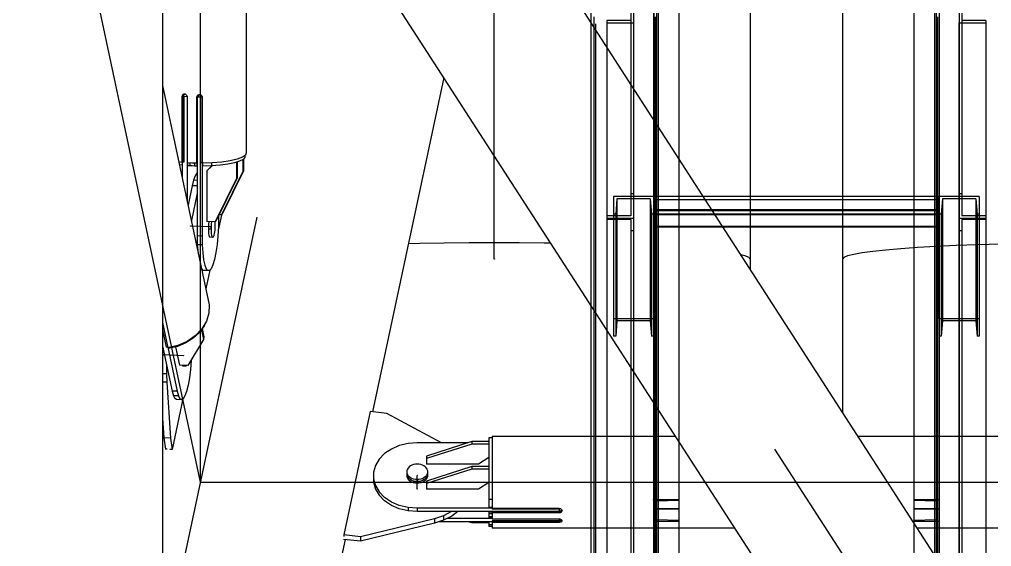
# Model space of a CAD drawing. Header units: millimetres. Extents: x 150209.93 to 150215.05, y 136675.65 to 136679.93.
# Drawn here: x 150211.303 to 150211.3609, y 136676.2329 to 136676.2643 of the extents above; entities that cross this region are included whole.
import ezdxf

# ---------------------------------------------------------------- set-up
doc = ezdxf.new("R2010")
doc.units = ezdxf.units.MM
doc.header["$LTSCALE"] = 0.25
for name, pattern in [('CENTER', [50.8, 31.75, -6.35, 6.35, -6.35]), ('XKITLINE00', [0]), ('XKITLINE02', [4, 2, -2]), ('XKITLINE03', [6, 3, -1, 1, -1])]:
    doc.linetypes.add(name, pattern=pattern)

# ---------------------------------------------------------------- blocks, each defined once
blk = doc.blocks.new('çatıı')
at = {"color": 8, "linetype": 'CENTER'}
for p, q in [((12015, 3096.7), (12015, 4763.35)), ((11927.5, 3030.27), (11927.5, 3850.27)), ((11840, 2620.27), (12015, 3440.27)), ((12370, 2620.27), (11840, 3440.27)), ((11927.5, 3030.27), (11840, 3440.27)), ((11930.44, 3106.29), (11924.55, 3106.53)), ((12015, 1442.74), (12015, 3096.7)), ((11922.38, 3067.94), (11916.48, 3068.18)), ((11992.05, 3028.27), (11992.05, 3032.28)), ((11927.5, 3030.27), (12282.5, 3030.27))]:
    blk.add_line(p, q, dxfattribs=at)
at = {"color": 116, "linetype": 'XKITLINE02', "true_color": 0x136734}
for p, q in [((12062.5, 4180.27), (12062.5, 3025.09)), ((12063.35, 4179.83), (12063.35, 3024.64)), ((12146.65, 4179.83), (12146.65, 3024.64)), ((12147.5, 4180.27), (12147.5, 3025.09)), ((12062.5, 4173.79), (12062.5, 3018.6)), ((12063.35, 4174.23), (12063.35, 3019.05)), ((12070, 4174.06), (12070, 3024.82)), ((12140, 4174.06), (12140, 3024.82)), ((12146.65, 4174.23), (12146.65, 3019.05)), ((12147.5, 4173.79), (12147.5, 3018.6)), ((12044.65, 4168.77), (12044.65, 3002.41)), ((12062.95, 4168.77), (12062.95, 3002.41)), ((12147.05, 4168.77), (12147.05, 3002.41)), ((12045.18, 4166.61), (12045.18, 3000.84)), ((12062.42, 4166.61), (12062.42, 3000.84)), ((12147.58, 4166.61), (12147.58, 3000.84)), ((12055.7, 3174.26), (12055.7, 3167.7)), ((12055.7, 3174.26), (12055.7, 3109.54)), ((12056.5, 3174.26), (12056.5, 3166.97)), ((12056.5, 3174.26), (12056.5, 3108.81)), ((12153.5, 3174.26), (12153.5, 3108.81)), ((12154.3, 3174.26), (12154.3, 3109.54)), ((12043.8, 3166.99), (12043.8, 3082.92)), ((12055.7, 3167.7), (12048.5, 3167.7)), ((12048.5, 3167.7), (12048.5, 3159.72)), ((12048.5, 3167.7), (12048.5, 3108.81)), ((12056.5, 3166.97), (12048.5, 3166.97)), ((12161.5, 3166.97), (12153.5, 3166.97)), ((12161.5, 3167.7), (12154.3, 3167.7)), ((12161.5, 3167.7), (12161.5, 3108.81)), ((12063.8, 3136.05), (12063.8, 3051.98)), ((12070, 3126.46), (12070, 3042.39)), ((12056.5, 3116.1), (12055.7, 3116.1)), ((12153.5, 3116.1), (12153.5, 3108.81)), ((12154.3, 3116.1), (12153.5, 3116.1)), ((12154.3, 3116.1), (12154.3, 3109.54)), ((12050.5, 3115.3), (12050.5, 3110.1)), ((12062.5, 3115.3), (12050.5, 3115.3)), ((12050.5, 3115.3), (12050.5, 3073.76)), ((12051.56, 3114.64), (12051.18, 3110.1)), ((12061.43, 3114.64), (12051.56, 3114.64)), ((12051.56, 3114.64), (12051.56, 3078.3)), ((12061.43, 3114.64), (12061.82, 3110.1)), ((12061.43, 3114.64), (12061.43, 3078.3)), ((12062.5, 3115.3), (12062.5, 3106.21)), ((12077.21, 3115.3), (12062.5, 3115.3)), ((12062.5, 3115.3), (12062.5, 3110.1)), ((12062.5, 3115.3), (12062.5, 3073.76)), ((12147.5, 3114.29), (12062.5, 3114.29)), ((12147.5, 3115.3), (12140, 3115.3)), ((12147.5, 3115.3), (12147.5, 3106.21)), ((12147.5, 3115.3), (12147.5, 3078.96)), ((12147.5, 3115.3), (12147.5, 3110.1)), ((12159.5, 3115.3), (12147.5, 3115.3)), ((12148.56, 3114.64), (12148.18, 3110.1)), ((12148.56, 3114.64), (12148.56, 3078.3)), ((12158.43, 3114.64), (12148.56, 3114.64)), ((12158.43, 3114.64), (12158.43, 3078.3)), ((12158.43, 3114.64), (12158.82, 3110.1)), ((12159.5, 3115.3), (12159.5, 3078.96)), ((12159.5, 3115.3), (12159.5, 3110.1)), ((12079.72, 3111.41), (12062.5, 3111.41)), ((12147.5, 3111.09), (12062.5, 3111.09)), ((12147.5, 3111.41), (12140, 3111.41)), ((12055.7, 3109.54), (12048.5, 3109.54)), ((12056.5, 3108.81), (12048.5, 3108.81)), ((12048.5, 3108.81), (12048.5, 3076.68)), ((12056.5, 3108.81), (12048.5, 3108.81)), ((12055.7, 3108.44), (12048.5, 3108.44)), ((12051.18, 3110.1), (12050.5, 3110.1)), ((12051.18, 3110.1), (12051.18, 3073.76)), ((12055.7, 3108.44), (12055.7, 3105.1)), ((12055.7, 3108.44), (12055.7, 2979.59)), ((12056.5, 3108.81), (12056.5, 3105.1)), ((12056.5, 3108.81), (12056.5, 2979.59)), ((12062.5, 3110.1), (12061.82, 3110.1)), ((12061.82, 3110.1), (12061.82, 3073.76)), ((12147.5, 3110.1), (12062.5, 3110.1)), ((12147.5, 3109.88), (12062.5, 3109.88)), ((12147.5, 3110.1), (12147.5, 3073.76)), ((12148.18, 3110.1), (12147.5, 3110.1)), ((12148.18, 3110.1), (12148.18, 3073.76)), ((12161.5, 3108.81), (12153.5, 3108.81)), ((12153.5, 3108.81), (12153.5, 2979.59)), ((12161.5, 3108.81), (12153.5, 3108.81)), ((12161.5, 3109.54), (12154.3, 3109.54)), ((12154.3, 3108.44), (12154.3, 2979.59)), ((12161.5, 3108.44), (12154.3, 3108.44)), ((12158.82, 3110.1), (12158.82, 3073.76)), ((12159.5, 3110.1), (12158.82, 3110.1)), ((12159.5, 3110.1), (12159.5, 3073.76)), ((12161.5, 3109.54), (12161.5, 3108.81)), ((12161.5, 3108.81), (12161.5, 2982.92)), ((12056.5, 3105.1), (12055.7, 3105.1)), ((12147.5, 3106.43), (12062.5, 3106.43)), ((12083.09, 3106.21), (12062.5, 3106.21)), ((12147.5, 3106.21), (12140, 3106.21)), ((12154.3, 3105.1), (12153.5, 3105.1)), ((12048.5, 3078.95), (12048.5, 2982.92)), ((12062.5, 3078.96), (12050.5, 3078.96)), ((12147.5, 3078.96), (12147.5, 3073.76)), ((12159.5, 3078.96), (12147.5, 3078.96)), ((12159.5, 3078.96), (12159.5, 3073.76)), ((12051.56, 3078.3), (12051.18, 3073.76)), ((12061.43, 3078.3), (12051.56, 3078.3)), ((12061.43, 3078.3), (12061.82, 3073.76)), ((12148.56, 3078.3), (12148.18, 3073.76)), ((12158.43, 3078.3), (12148.56, 3078.3)), ((12158.43, 3078.3), (12158.82, 3073.76)), ((12051.18, 3073.76), (12050.5, 3073.76)), ((12062.5, 3073.76), (12061.82, 3073.76)), ((12148.18, 3073.76), (12147.5, 3073.76)), ((12159.5, 3073.76), (12158.82, 3073.76)), ((12062.5, 3025.09), (12062.5, 1776.2)), ((12070, 3025.09), (12062.5, 3025.09)), ((12062.5, 3025.09), (12062.5, 3022.24)), ((12070, 3025.09), (12062.5, 3025.09)), ((12062.5, 3025.09), (12062.5, 3018.6)), ((12070, 3024.97), (12063.35, 3024.89)), ((12063.35, 3024.89), (12063.35, 1776.01)), ((12063.35, 3024.89), (12063.35, 3022.43)), ((12070, 3024.82), (12063.35, 3024.64)), ((12063.35, 3024.64), (12063.35, 3019.05)), ((12070, 3025.09), (12070, 1776.08)), ((12070, 3025.09), (12070, 3024.82)), ((12147.5, 3025.09), (12140, 3025.09)), ((12140, 3025.09), (12140, 3022.36)), ((12147.5, 3025.09), (12140, 3025.09)), ((12140, 3025.09), (12140, 3024.82)), ((12146.65, 3024.89), (12140, 3024.97)), ((12140, 3024.82), (12140, 1776.08)), ((12146.65, 3024.64), (12140, 3024.82)), ((12146.65, 3024.89), (12146.65, 3022.43)), ((12146.65, 3024.77), (12146.65, 1776.01)), ((12146.65, 3024.64), (12146.65, 3019.05)), ((12147.5, 3025.09), (12147.5, 3022.24)), ((12147.5, 3025.09), (12147.5, 1776.2)), ((12147.5, 3025.09), (12147.5, 3018.6)), ((12062.5, 3022.24), (12062.5, 1792.91)), ((12070, 3022.24), (12062.5, 3022.24)), ((12063.35, 3022.43), (12063.35, 1773.55)), ((12070, 3022.36), (12063.35, 3022.43)), ((12070, 3022.36), (12070, 3020.38)), ((12146.65, 3022.43), (12140, 3022.36)), ((12140, 3022.36), (12140, 3022.24)), ((12140, 3022.36), (12140, 3020.38)), ((12147.5, 3022.24), (12140, 3022.24)), ((12146.65, 3022.43), (12146.65, 1773.55)), ((12147.5, 3022.24), (12147.5, 1792.91)), ((12070, 3018.6), (12062.5, 3018.6)), ((12070, 3018.88), (12063.35, 3019.05)), ((12070, 3020.38), (12070, 3018.6)), ((12070, 3018.88), (12070, 3018.6)), ((12140, 3020.38), (12140, 3018.6)), ((12146.65, 3019.05), (12140, 3018.88)), ((12140, 3018.88), (12140, 3018.6)), ((12147.5, 3018.6), (12140, 3018.6)), ((12140, 3018.15), (12140, 2934.08))]:
    blk.add_line(p, q, dxfattribs=at)
at = {"color": 1, "linetype": 'XKITLINE03'}
for p, q in [((12062.5, 3025.09), (12062.5, 4180.27)), ((12147.5, 4180.27), (12147.5, 3025.09)), ((12056.5, 3166.97), (12056.5, 3108.81)), ((12153.5, 3108.81), (12153.5, 3166.97)), ((12062.5, 3115.3), (12062.5, 3078.96)), ((12147.5, 3078.96), (12147.5, 3115.3)), ((12062.5, 3111.41), (12147.5, 3111.41)), ((12056.5, 3108.81), (12056.5, 2983.29)), ((12153.5, 2983.29), (12153.5, 3108.81)), ((12062.5, 1776.2), (12062.5, 3025.09)), ((12147.5, 3025.09), (12147.5, 1776.2))]:
    blk.add_line(p, q, dxfattribs=at)
at = {"color": 7, "linetype": 'XKITLINE00'}
for p, q in [((12043.8, 3417.45), (12043.8, 3166.99)), ((12063.8, 3417.45), (12063.8, 3136.05)), ((12070, 3417.45), (12070, 3126.46)), ((12140, 3417.45), (12140, 3020.38)), ((12146.2, 3417.45), (12146.2, 3008.56)), ((12140, 3115.3), (12077.21, 3115.3)), ((12140, 3111.41), (12079.72, 3111.41)), ((12140, 3106.21), (12083.09, 3106.21)), ((12043.8, 3082.92), (12043.8, 3000.64)), ((12063.8, 3051.98), (12063.8, 3000.64)), ((12070, 3042.39), (12070, 3020.38)), ((12070, 3020.38), (12070, 2643.09)), ((12140, 3020.38), (12140, 3018.15))]:
    blk.add_line(p, q, dxfattribs=at)
at = {"color": 8, "linetype": 'XKITLINE00'}
for p, q in [((12091.2, 3417.45), (12091.2, 3096.7)), ((12118.8, 3417.45), (12118.8, 3096.7)), ((11941.14, 3240.92), (11941.14, 3128.29)), ((11916.2, 3225.04), (11916.2, 2655.53)), ((12007.57, 3223.04), (12240.5, 2862.66)), ((11969.49, 3197.89), (12202.42, 2837.5)), ((11916.2, 3148.38), (11930.13, 3083.1)), ((11999.94, 3150.78), (11978.7, 3051.26)), ((11922, 3145.29), (11921.94, 3145.04)), ((11922.06, 3145.17), (11921.94, 3145.04)), ((11921.94, 3145.04), (11921.94, 3125.5)), ((11922.1, 3145.51), (11922, 3145.29)), ((11922.1, 3145.42), (11922.06, 3145.17)), ((11922.06, 3145.17), (11922.06, 3125.64)), ((11922.28, 3145.68), (11922.1, 3145.51)), ((11922.19, 3145.6), (11922.1, 3145.42)), ((11922.73, 3145.81), (11922.13, 3145.13)), ((11922.52, 3145.05), (11922.13, 3145.13)), ((11922.13, 3145.13), (11922.13, 3125.59)), ((11922.5, 3145.78), (11922.28, 3145.68)), ((11922.76, 3145.81), (11922.5, 3145.78)), ((11922.52, 3145.05), (11922.52, 3125.52)), ((11923.55, 3145.01), (11922.52, 3145.05)), ((11923.01, 3145.75), (11922.76, 3145.81)), ((11923.24, 3145.62), (11923.01, 3145.75)), ((11923.24, 3145.62), (11923.42, 3145.42)), ((11923.42, 3145.42), (11923.53, 3145.18)), ((11923.53, 3145.18), (11923.57, 3144.92)), ((11923.55, 3145.01), (11923.55, 3113.92)), ((11926.36, 3145.07), (11926.32, 3144.81)), ((11926.49, 3145.29), (11926.36, 3145.07)), ((11926.48, 3145.19), (11926.36, 3145.07)), ((11926.48, 3145.19), (11926.44, 3144.94)), ((11926.58, 3145.38), (11926.48, 3145.19)), ((11926.67, 3145.48), (11926.49, 3145.29)), ((11927.15, 3145.62), (11926.5, 3144.89)), ((11926.91, 3145.59), (11926.67, 3145.48)), ((11927.18, 3145.63), (11926.91, 3145.59)), ((11927.44, 3145.58), (11927.18, 3145.63)), ((11927.68, 3145.46), (11927.44, 3145.58)), ((11927.87, 3145.27), (11927.68, 3145.46)), ((11927.87, 3145.27), (11927.97, 3145.04)), ((11927.97, 3145.04), (11928.03, 3144.78)), ((11923.57, 3144.92), (11923.57, 3125.39)), ((11926.44, 3144.94), (11926.32, 3144.81)), ((11926.32, 3144.81), (11926.32, 3125.28)), ((11926.44, 3144.94), (11926.44, 3125.4)), ((11927.52, 3144.85), (11926.5, 3144.89)), ((11926.5, 3144.89), (11926.5, 3103.58)), ((11928.01, 3144.88), (11927.52, 3144.85)), ((11927.52, 3144.85), (11927.52, 3125.31)), ((11928.02, 3144.84), (11928.02, 3125.35)), ((11928.03, 3144.78), (11928.03, 3125.25)), ((11922.13, 3130.73), (11922.06, 3130.73)), ((11926.5, 3128.66), (11926.44, 3128.6)), ((11940.9, 3127.63), (11939.99, 3127)), ((11941.14, 3128.29), (11940.9, 3127.63)), ((11921.94, 3125.5), (11921.05, 3125.62)), ((11922.06, 3125.64), (11921.94, 3125.5)), ((11922.13, 3125.71), (11922.02, 3125.59)), ((11922.02, 3125.59), (11922.02, 3124.61)), ((11922.13, 3125.59), (11922.08, 3125.54)), ((11922.52, 3125.52), (11922.08, 3125.54)), ((11922.08, 3125.54), (11922.08, 3120.82)), ((11922.52, 3125.52), (11922.13, 3125.59)), ((11924.92, 3125.3), (11923.57, 3125.39)), ((11923.63, 3125.39), (11923.63, 3124.48)), ((11924.31, 3125.34), (11924.31, 3124.44)), ((11926.32, 3125.28), (11924.92, 3125.3)), ((11925.69, 3125.29), (11925.69, 3124.38)), ((11926.44, 3125.4), (11926.32, 3125.28)), ((11926.5, 3125.47), (11926.38, 3125.35)), ((11926.38, 3125.35), (11926.38, 3124.37)), ((11928.02, 3125.35), (11927.52, 3125.31)), ((11927.97, 3125.3), (11927.52, 3125.31)), ((11928.02, 3125.35), (11927.97, 3125.3)), ((11927.97, 3125.3), (11927.97, 3103.52)), ((11930.99, 3125.35), (11928.03, 3125.25)), ((11928.11, 3125.25), (11928.11, 3124.36)), ((11930.79, 3125.34), (11930.79, 3124.45)), ((11933.84, 3125.59), (11930.99, 3125.35)), ((11935.64, 3124.96), (11933.34, 3124.65)), ((11936.37, 3125.95), (11933.84, 3125.59)), ((11937.6, 3125.37), (11935.64, 3124.96)), ((11938.45, 3126.44), (11936.37, 3125.95)), ((11938.22, 3125.56), (11937.6, 3125.37)), ((11938.24, 3125.56), (11938.22, 3125.56)), ((11938.25, 3125.57), (11938.24, 3125.56)), ((11938.24, 3125.56), (11938.24, 3120.68)), ((11939.14, 3125.85), (11938.25, 3125.57)), ((11938.43, 3125.63), (11938.43, 3120.89)), ((11939.99, 3127), (11938.45, 3126.44)), ((11940.18, 3126.39), (11939.14, 3125.85)), ((11940.13, 3126.36), (11940.13, 3122.79)), ((11940.69, 3126.96), (11940.18, 3126.39)), ((11940.32, 3126.54), (11940.32, 3123)), ((11940.69, 3127.49), (11940.69, 3126.96)), ((11922.02, 3124.61), (11921.25, 3124.71)), ((11922.08, 3124.68), (11922.02, 3124.61)), ((11924.31, 3124.44), (11923.63, 3124.48)), ((11924.99, 3124.41), (11924.31, 3124.44)), ((11925.69, 3124.38), (11924.99, 3124.41)), ((11926.38, 3124.37), (11925.69, 3124.38)), ((11926.45, 3122.29), (11925.94, 3121.45)), ((11926.5, 3124.49), (11926.38, 3124.37)), ((11926.5, 3122.33), (11926.45, 3122.29)), ((11930.79, 3124.45), (11928.11, 3124.36)), ((11930.94, 3124.46), (11929.4, 3123)), ((11929.59, 3123.21), (11929.4, 3123)), ((11929.4, 3123), (11929.4, 3107.86)), ((11930.9, 3124.46), (11929.59, 3123.21)), ((11933.34, 3124.65), (11930.79, 3124.45)), ((11940.13, 3122.79), (11933.75, 3109.87)), ((11940.32, 3123), (11933.93, 3110.08)), ((11940.32, 3123), (11940.13, 3122.79)), ((11925.45, 3120.19), (11924.98, 3118.55)), ((11925.94, 3121.45), (11925.45, 3120.19)), ((11926.5, 3120.14), (11925.45, 3120.19)), ((11938.24, 3120.68), (11931.86, 3107.76)), ((11938.43, 3120.89), (11932.05, 3107.97)), ((11938.43, 3120.89), (11938.24, 3120.68)), ((11924.98, 3118.55), (11923.78, 3112.83)), ((11926.5, 3116.32), (11924.78, 3108.16)), ((11926.5, 3118.49), (11924.98, 3118.55)), ((11931.86, 3107.76), (11929.4, 3107.86)), ((11929.99, 3107.73), (11929.93, 3107.23)), ((11930.01, 3107.83), (11929.99, 3107.73)), ((11930.78, 3107.7), (11930.72, 3107.2)), ((11930.8, 3107.8), (11930.78, 3107.7)), ((11931.78, 3107.76), (11931.8, 3107.43)), ((11931.8, 3107.43), (11931.81, 3106.91)), ((11932.05, 3107.97), (11931.86, 3107.76)), ((11933.75, 3109.81), (11932.8, 3105.31)), ((11932.91, 3109.06), (11932.86, 3106.34)), ((11932.91, 3109.72), (11932.91, 3109.06)), ((11933.75, 3109.87), (11933, 3109.9)), ((11933.74, 3109.86), (11933.75, 3109.81)), ((11933.93, 3110.08), (11933.75, 3109.87)), ((11929.87, 3106.17), (11929.86, 3105.63)), ((11929.86, 3105.63), (11929.87, 3105.12)), ((11930.64, 3105.6), (11929.86, 3105.63)), ((11929.89, 3106.71), (11929.87, 3106.17)), ((11929.87, 3105.12), (11929.89, 3104.64)), ((11929.93, 3107.23), (11929.89, 3106.71)), ((11929.89, 3104.64), (11929.93, 3104.21)), ((11930.65, 3106.13), (11930.64, 3105.6)), ((11930.64, 3105.6), (11930.65, 3105.08)), ((11930.68, 3106.67), (11930.65, 3106.13)), ((11930.65, 3105.08), (11930.68, 3104.6)), ((11930.72, 3107.2), (11930.68, 3106.67)), ((11930.68, 3104.6), (11930.72, 3104.17)), ((11931.68, 3104.81), (11931.6, 3104.36)), ((11931.73, 3105.31), (11931.68, 3104.81)), ((11931.78, 3105.83), (11931.73, 3105.31)), ((11931.8, 3106.37), (11931.78, 3105.83)), ((11931.81, 3106.91), (11931.8, 3106.37)), ((11932.86, 3106.34), (11932.7, 3103.61)), ((11927.97, 3103.52), (11926.5, 3103.58)), ((11926.5, 3103.58), (11926.55, 3100.98)), ((11927.97, 3103.52), (11928.02, 3100.92)), ((11929.93, 3104.21), (11929.99, 3103.84)), ((11929.99, 3103.84), (11930.07, 3103.55)), ((11930.07, 3103.55), (11930.15, 3103.34)), ((11930.15, 3103.34), (11930.24, 3103.22)), ((11930.34, 3103.19), (11930.24, 3103.22)), ((11931.13, 3103.16), (11930.34, 3103.19)), ((11930.72, 3104.17), (11930.78, 3103.81)), ((11930.78, 3103.81), (11930.85, 3103.51)), ((11930.85, 3103.51), (11930.93, 3103.31)), ((11930.93, 3103.31), (11931.03, 3103.19)), ((11931.13, 3103.16), (11931.03, 3103.19)), ((11931.23, 3103.23), (11931.13, 3103.16)), ((11931.33, 3103.39), (11931.23, 3103.23)), ((11931.43, 3103.63), (11931.33, 3103.39)), ((11931.52, 3103.96), (11931.43, 3103.63)), ((11931.6, 3104.36), (11931.52, 3103.96)), ((11932.7, 3103.61), (11932.44, 3101.01)), ((11928.02, 3100.92), (11926.55, 3100.98)), ((11926.55, 3100.98), (11926.66, 3099.34)), ((11928.02, 3100.92), (11928.18, 3098.55)), ((11932.44, 3101.01), (11932.1, 3098.63)), ((11992.88, 3101.32), (11989.37, 3101.24)), ((12000.13, 3101.44), (11992.88, 3101.32)), ((12007.53, 3101.51), (12000.13, 3101.44)), ((12015, 3101.53), (12007.53, 3101.51)), ((12022.46, 3101.51), (12015, 3101.53)), ((12029.86, 3101.44), (12022.46, 3101.51)), ((12031.85, 3101.41), (12029.86, 3101.44)), ((12127.79, 3098.98), (12124.6, 3098.55)), ((12127.79, 3098.98), (12124.6, 3098.55)), ((12131.64, 3099.39), (12127.79, 3098.98)), ((12131.64, 3099.38), (12127.79, 3098.98)), ((12136.09, 3099.77), (12131.64, 3099.39)), ((12136.09, 3099.77), (12131.64, 3099.38)), ((12141.11, 3100.12), (12136.09, 3099.77)), ((12141.11, 3100.12), (12136.09, 3099.77)), ((12146.65, 3100.43), (12141.11, 3100.12)), ((12146.65, 3100.43), (12141.11, 3100.12)), ((12152.66, 3100.72), (12146.65, 3100.43)), ((12159.07, 3100.96), (12152.66, 3100.72)), ((12165.83, 3101.16), (12159.07, 3100.96)), ((11928.18, 3098.55), (11928.44, 3096.53)), ((11928.44, 3096.53), (11928.79, 3094.93)), ((11931.68, 3096.59), (11931.21, 3094.98)), ((11932.1, 3098.63), (11931.68, 3096.59)), ((12089.73, 3097.65), (12088.4, 3097.98)), ((12089.73, 3097.65), (12088.4, 3097.98)), ((12090.83, 3097.18), (12089.73, 3097.65)), ((12090.83, 3097.18), (12089.73, 3097.65)), ((12090.83, 3097.18), (12091.2, 3096.7)), ((12090.83, 3097.18), (12091.2, 3096.7)), ((12091.2, 3096.7), (12091.2, 3093.66)), ((12119.16, 3097.18), (12118.8, 3096.7)), ((12119.16, 3097.18), (12118.8, 3096.7)), ((12118.8, 3096.7), (12118.8, 3050.96)), ((12120.26, 3097.65), (12119.16, 3097.18)), ((12120.26, 3097.65), (12119.16, 3097.18)), ((12122.08, 3098.11), (12120.26, 3097.65)), ((12122.08, 3098.1), (12120.26, 3097.65)), ((12124.6, 3098.55), (12122.08, 3098.11)), ((12124.6, 3098.55), (12122.08, 3098.1)), ((11927.86, 3093.74), (11928.2, 3093.33)), ((11929.68, 3093.26), (11928.2, 3093.33)), ((11928.79, 3094.93), (11929.2, 3093.82)), ((11930.3, 3093.4), (11929.12, 3087.81)), ((11929.2, 3093.82), (11929.68, 3093.26)), ((11930.18, 3093.27), (11929.68, 3093.26)), ((11930.7, 3093.85), (11930.18, 3093.27)), ((11931.21, 3094.98), (11930.7, 3093.85)), ((11930.13, 3083.1), (11930.03, 3080.63)), ((11930.03, 3080.63), (11929.27, 3078.19)), ((11916.2, 3077.86), (11917.8, 3070.33)), ((11916.2, 3075.61), (11917.29, 3070.51)), ((11927.87, 3075.9), (11925.91, 3073.88)), ((11927.76, 3075.69), (11927.17, 3074.88)), ((11927.76, 3075.67), (11927.75, 3075.67)), ((11927.77, 3075.71), (11927.76, 3075.67)), ((11927.76, 3075.67), (11928.39, 3072.73)), ((11928.59, 3076.84), (11927.77, 3075.71)), ((11929.27, 3078.19), (11927.87, 3075.9)), ((11928, 3076.03), (11928.53, 3073.53)), ((11928.94, 3077.65), (11928.59, 3076.84)), ((11925.32, 3073.15), (11923.11, 3071.74)), ((11925.91, 3073.88), (11923.48, 3072.22)), ((11928.39, 3072.73), (11923.7, 3065.05)), ((11927.17, 3074.88), (11925.32, 3073.15)), ((11928.53, 3073.53), (11928.39, 3072.73)), ((11916.2, 3070.83), (11919.06, 3057.42)), ((11916.2, 3070.8), (11916.2, 3070.76)), ((11916.2, 3070.27), (11916.27, 3069.9)), ((11916.27, 3069.9), (11916.2, 3069.9)), ((11916.33, 3070.21), (11916.27, 3069.9)), ((11917.73, 3070.68), (11917.29, 3070.51)), ((11917.73, 3070.49), (11917.29, 3070.51)), ((11917.75, 3070.59), (11917.73, 3070.49)), ((11917.73, 3070.49), (11920.53, 3057.36)), ((11920.71, 3071.02), (11917.8, 3070.33)), ((11917.92, 3070.36), (11917.98, 3070.07)), ((11920.63, 3070.7), (11917.98, 3070.07)), ((11920.09, 3070.57), (11921.25, 3065.15)), ((11920.57, 3070.98), (11920.63, 3070.7)), ((11923.11, 3071.74), (11920.63, 3070.7)), ((11923.48, 3072.22), (11920.71, 3071.02)), ((11917.34, 3065.45), (11917.34, 3065.2)), ((11917.34, 3065.2), (11917.36, 3062.54)), ((11923.7, 3065.05), (11921.25, 3065.15)), ((11922.03, 3065.12), (11922.1, 3064.97)), ((11922.1, 3064.97), (11922.19, 3064.86)), ((11923.08, 3064.82), (11922.29, 3064.85)), ((11922.82, 3065.08), (11922.89, 3064.93)), ((11922.89, 3064.93), (11922.98, 3064.83)), ((11923.08, 3064.82), (11922.98, 3064.83)), ((11923.18, 3064.9), (11923.08, 3064.82)), ((11923.27, 3065.06), (11923.18, 3064.9)), ((11924.72, 3066.55), (11924.51, 3063.88)), ((11924.73, 3066.73), (11924.72, 3066.55)), ((11917.36, 3062.54), (11916.2, 3062.59)), ((11917.36, 3062.54), (11917.47, 3060.05)), ((11924.21, 3061.38), (11923.82, 3059.17)), ((11924.51, 3063.88), (11924.21, 3061.38)), ((11917.47, 3060.05), (11916.2, 3060.1)), ((11917.47, 3060.05), (11918.53, 3043.43)), ((11923.82, 3059.17), (11923.37, 3057.34)), ((11920.53, 3057.36), (11919.06, 3057.42)), ((11919.06, 3057.42), (11919.44, 3056.05)), ((11920.91, 3055.99), (11919.44, 3056.05)), ((11919.44, 3056.05), (11919.89, 3055.2)), ((11920.53, 3057.36), (11920.91, 3055.99)), ((11920.91, 3055.99), (11921.36, 3055.14)), ((11922.88, 3055.98), (11922.36, 3055.13)), ((11923.37, 3057.34), (11922.88, 3055.98)), ((11922.23, 3055.06), (11919.07, 3040.04)), ((11920.38, 3054.91), (11919.89, 3055.2)), ((11921.85, 3054.85), (11920.38, 3054.91)), ((11921.85, 3054.85), (11921.36, 3055.14)), ((11922.36, 3055.13), (11921.85, 3054.85)), ((11978.08, 3051.34), (11970.24, 3014.62)), ((11983.02, 3050.75), (11978.08, 3051.34)), ((11999.27, 3042.02), (11983.02, 3050.75)), ((11916.2, 3049.34), (11916.57, 3043.51)), ((12014.35, 3043.9), (12014.35, 3022.47)), ((12069.02, 3043.9), (12014.35, 3043.9)), ((12195.64, 3043.9), (12123.36, 3043.9)), ((11918.53, 3043.43), (11916.57, 3043.51)), ((11916.57, 3043.51), (11917.11, 3040.12)), ((11918.53, 3043.43), (11919.07, 3040.04)), ((11986.73, 3041.18), (11984.35, 3040.16)), ((11989.33, 3041.81), (11986.73, 3041.18)), ((11992.05, 3042.02), (11989.33, 3041.81)), ((12007.21, 3042.02), (11992.05, 3042.02)), ((12008.35, 3042.39), (11994.85, 3038.04)), ((12008.35, 3041.65), (11994.85, 3037.3)), ((12013.35, 3042.39), (12008.35, 3042.39)), ((12008.35, 3042.39), (12008.35, 3041.65)), ((12013.35, 3041.65), (12008.35, 3041.65)), ((12013.35, 3043.48), (12013.35, 3042.39)), ((12014.35, 3043.48), (12013.35, 3043.48)), ((12013.35, 3042.39), (12013.35, 3042.35)), ((12013.35, 3042.35), (12013.35, 3034.24)), ((11917.61, 3040.1), (11917.11, 3040.12)), ((11919.07, 3040.04), (11918.32, 3040.07)), ((11982.32, 3038.8), (11980.71, 3037.15)), ((11984.35, 3040.16), (11982.32, 3038.8)), ((11994.85, 3038.04), (11994.85, 3035.63)), ((11979.59, 3035.29), (11979.03, 3033.3)), ((11980.71, 3037.15), (11979.59, 3035.29)), ((11990.06, 3035.12), (11989.68, 3034.83)), ((11990.5, 3035.35), (11990.06, 3035.12)), ((11990.99, 3035.52), (11990.5, 3035.35)), ((11991.51, 3035.62), (11990.99, 3035.52)), ((11992.05, 3035.66), (11991.51, 3035.62)), ((11992.59, 3035.62), (11992.05, 3035.66)), ((11993.11, 3035.52), (11992.59, 3035.62)), ((11993.6, 3035.35), (11993.11, 3035.52)), ((11994.05, 3035.12), (11993.6, 3035.35)), ((11994.43, 3034.83), (11994.05, 3035.12)), ((12010.35, 3035.63), (11994.85, 3035.63)), ((12013.35, 3037.63), (12010.35, 3035.63)), ((11979.03, 3033.3), (11979.03, 3030.26)), ((11989, 3033.75), (11988.95, 3033.35)), ((11988.95, 3033.35), (11989, 3032.95)), ((11988.95, 3033.35), (11988.95, 3032.82)), ((11988.95, 3032.82), (11989, 3032.42)), ((11988.95, 3032.82), (11988.95, 3032.28)), ((11988.95, 3032.82), (11989, 3032.42)), ((11988.95, 3032.28), (11989, 3031.88)), ((11989.14, 3034.14), (11989, 3033.75)), ((11989, 3032.95), (11989.14, 3032.56)), ((11989, 3032.42), (11989.14, 3032.03)), ((11989, 3032.42), (11989.14, 3032.03)), ((11989.37, 3034.5), (11989.14, 3034.14)), ((11989.14, 3032.56), (11989.37, 3032.2)), ((11989.68, 3034.83), (11989.37, 3034.5)), ((11989.37, 3032.2), (11989.68, 3031.87)), ((11994.43, 3034.83), (11994.74, 3034.5)), ((11994.74, 3032.2), (11994.43, 3031.87)), ((11994.74, 3034.5), (11994.97, 3034.14)), ((11994.97, 3032.56), (11994.74, 3032.2)), ((12008.35, 3034.95), (11994.85, 3030.61)), ((12008.35, 3034.21), (11994.85, 3029.86)), ((11994.97, 3034.14), (11995.11, 3033.75)), ((11995.11, 3032.95), (11994.97, 3032.56)), ((11995.11, 3032.42), (11994.97, 3032.03)), ((11995.11, 3032.42), (11994.97, 3032.03)), ((11995.11, 3033.75), (11995.15, 3033.35)), ((11995.15, 3033.35), (11995.11, 3032.95)), ((11995.15, 3032.82), (11995.11, 3032.42)), ((11995.15, 3032.82), (11995.11, 3032.42)), ((11995.15, 3032.28), (11995.11, 3031.88)), ((11995.15, 3033.35), (11995.15, 3032.82)), ((11995.15, 3032.82), (11995.15, 3032.28)), ((12013.35, 3034.95), (12008.35, 3034.95)), ((12008.35, 3034.95), (12008.35, 3034.21)), ((12013.35, 3034.21), (12008.35, 3034.21)), ((12013.35, 3034.24), (12013.35, 3034.21)), ((12013.35, 3034.21), (12013.35, 3034.2)), ((12013.35, 3034.2), (12013.35, 3022.77)), ((11979.03, 3031.26), (11979.59, 3029.27)), ((11979.03, 3030.26), (11979.59, 3028.27)), ((11979.59, 3029.27), (11980.71, 3027.41)), ((11989, 3031.88), (11989.14, 3031.49)), ((11989.14, 3032.03), (11989.37, 3031.66)), ((11989.14, 3032.03), (11989.37, 3031.66)), ((11989.14, 3031.49), (11989.37, 3031.13)), ((11989.37, 3031.66), (11989.68, 3031.33)), ((11989.37, 3031.66), (11989.68, 3031.33)), ((11989.37, 3031.13), (11989.68, 3030.8)), ((11990.06, 3031.59), (11989.68, 3031.87)), ((11990.06, 3031.05), (11989.68, 3031.33)), ((11990.06, 3031.05), (11989.68, 3031.33)), ((11990.06, 3030.52), (11989.68, 3030.8)), ((11990.5, 3031.35), (11990.06, 3031.59)), ((11990.5, 3030.82), (11990.06, 3031.05)), ((11990.5, 3030.82), (11990.06, 3031.05)), ((11990.5, 3030.28), (11990.06, 3030.52)), ((11990.99, 3031.18), (11990.5, 3031.35)), ((11990.99, 3030.65), (11990.5, 3030.82)), ((11990.99, 3030.65), (11990.5, 3030.82)), ((11990.99, 3030.11), (11990.5, 3030.28)), ((11991.51, 3031.08), (11990.99, 3031.18)), ((11991.51, 3030.55), (11990.99, 3030.65)), ((11991.51, 3030.55), (11990.99, 3030.65)), ((11991.51, 3030.01), (11990.99, 3030.11)), ((11992.05, 3031.05), (11991.51, 3031.08)), ((11992.05, 3030.51), (11991.51, 3030.55)), ((11992.05, 3030.51), (11991.51, 3030.55)), ((11992.05, 3029.98), (11991.51, 3030.01)), ((11992.59, 3031.08), (11992.05, 3031.05)), ((11992.05, 3031.05), (11992.05, 3030.51)), ((11992.59, 3030.55), (11992.05, 3030.51)), ((11992.59, 3030.55), (11992.05, 3030.51)), ((11992.05, 3030.51), (11992.05, 3029.98)), ((11992.59, 3030.01), (11992.05, 3029.98)), ((11993.11, 3031.18), (11992.59, 3031.08)), ((11993.11, 3030.65), (11992.59, 3030.55)), ((11993.11, 3030.65), (11992.59, 3030.55)), ((11993.11, 3030.11), (11992.59, 3030.01)), ((11993.6, 3031.35), (11993.11, 3031.18)), ((11993.6, 3030.82), (11993.11, 3030.65)), ((11993.6, 3030.82), (11993.11, 3030.65)), ((11993.6, 3030.28), (11993.11, 3030.11)), ((11994.05, 3031.59), (11993.6, 3031.35)), ((11994.05, 3031.05), (11993.6, 3030.82)), ((11994.05, 3031.05), (11993.6, 3030.82)), ((11994.05, 3030.52), (11993.6, 3030.28)), ((11994.43, 3031.87), (11994.05, 3031.59)), ((11994.43, 3031.33), (11994.05, 3031.05)), ((11994.43, 3031.33), (11994.05, 3031.05)), ((11994.43, 3030.8), (11994.05, 3030.52)), ((11994.74, 3031.66), (11994.43, 3031.33)), ((11994.74, 3031.66), (11994.43, 3031.33)), ((11994.74, 3031.13), (11994.43, 3030.8)), ((11994.97, 3032.03), (11994.74, 3031.66)), ((11994.97, 3032.03), (11994.74, 3031.66)), ((11994.97, 3031.49), (11994.74, 3031.13)), ((11994.85, 3030.61), (11994.85, 3028.19)), ((11995.11, 3031.88), (11994.97, 3031.49)), ((12013.35, 3030.2), (12010.35, 3028.19)), ((11979.59, 3028.27), (11980.71, 3026.41)), ((11980.71, 3027.41), (11982.32, 3025.76)), ((11980.71, 3026.41), (11982.32, 3024.76)), ((12010.35, 3028.19), (11994.85, 3028.19)), ((11984.35, 3024.4), (11982.32, 3025.76)), ((11984.35, 3023.4), (11982.32, 3024.76)), ((11986.73, 3023.38), (11984.35, 3024.4)), ((11986.73, 3022.38), (11984.35, 3023.4)), ((11989.33, 3022.75), (11986.73, 3023.38)), ((12014.35, 3025.15), (12013.35, 3025.15)), ((11989.33, 3021.75), (11986.73, 3022.38)), ((11989.33, 3022.75), (11989.33, 3021.75)), ((11992.05, 3022.54), (11989.33, 3022.75)), ((11992.05, 3021.54), (11989.33, 3021.75)), ((11992.05, 3022.54), (11992.05, 3021.54)), ((12014.35, 3022.54), (11992.05, 3022.54)), ((12034.35, 3021.54), (11992.05, 3021.54)), ((12002.32, 3021.54), (11999.9, 3020.32)), ((12004.17, 3021.54), (12002.37, 3020.22)), ((12014.35, 3022.77), (12013.35, 3022.77)), ((12013.35, 3021.54), (12013.35, 3019.54)), ((12014.35, 3021.41), (12013.35, 3021.41)), ((12014.35, 3020.91), (12013.35, 3020.91)), ((12034.35, 3022.47), (12014.35, 3022.47)), ((12014.35, 3022.47), (12014.35, 3022.24)), ((12034.35, 3022.24), (12014.35, 3022.24)), ((12014.35, 3021.54), (12014.35, 3021.18)), ((12014.35, 3021.54), (12014.35, 3021.41)), ((12014.35, 3021.18), (12014.35, 3019.31)), ((12034.35, 3021.18), (12014.35, 3021.18)), ((12034.62, 3022.41), (12034.35, 3022.47)), ((12034.35, 3022.47), (12034.35, 3021.54)), ((12034.62, 3021.66), (12034.35, 3021.63)), ((12034.35, 3021.54), (12034.35, 3021.18)), ((12034.62, 3021.21), (12034.35, 3021.18)), ((12034.85, 3022.34), (12034.62, 3022.41)), ((12034.85, 3021.75), (12034.62, 3021.66)), ((12034.62, 3021.66), (12034.62, 3021.21)), ((12034.85, 3021.3), (12034.62, 3021.21)), ((12035.04, 3022.19), (12034.85, 3022.34)), ((12035.04, 3021.89), (12034.85, 3021.75)), ((12035.04, 3021.44), (12034.85, 3021.3)), ((12035.04, 3022.19), (12035.16, 3022.02)), ((12035.14, 3022.04), (12035.04, 3021.89)), ((12035.16, 3021.62), (12035.04, 3021.44)), ((12035.16, 3022.02), (12035.2, 3021.82)), ((12035.2, 3021.82), (12035.16, 3021.62)), ((11997.17, 3019.44), (11975.18, 3014.04)), ((11997.17, 3018.1), (11975.18, 3012.7)), ((11999.9, 3020.32), (11997.17, 3019.44)), ((11997.17, 3019.44), (11997.17, 3018.1)), ((11999.9, 3018.98), (11997.17, 3018.1)), ((12014.35, 3018.53), (11998.5, 3018.53)), ((11999.9, 3020.32), (11999.9, 3018.98)), ((12002.37, 3020.22), (11999.9, 3018.98)), ((12014.35, 3019.53), (12000.99, 3019.53)), ((12008.35, 3018.16), (12007.21, 3018.53)), ((12013.35, 3018.16), (12008.35, 3018.16)), ((12014.35, 3019.97), (12013.35, 3019.97)), ((12014.35, 3019.54), (12013.35, 3019.54)), ((12013.35, 3018.53), (12013.35, 3017.07)), ((12034.35, 3019.31), (12014.35, 3019.31)), ((12034.35, 3018.83), (12014.35, 3018.83)), ((12014.35, 3018.83), (12014.35, 3018.53)), ((12034.35, 3018.72), (12014.35, 3018.72)), ((12014.35, 3018.53), (12014.35, 3018.32)), ((12014.35, 3018.32), (12014.35, 3016.65)), ((12034.35, 3018.32), (12014.35, 3018.32)), ((12034.62, 3019.28), (12034.35, 3019.31)), ((12034.35, 3019.31), (12034.35, 3018.72)), ((12034.62, 3018.81), (12034.35, 3018.79)), ((12034.35, 3018.72), (12034.35, 3018.32)), ((12034.62, 3018.35), (12034.35, 3018.32)), ((12034.85, 3019.21), (12034.62, 3019.28)), ((12034.85, 3018.86), (12034.62, 3018.81)), ((12034.85, 3018.41), (12034.62, 3018.35)), ((12035.04, 3019.1), (12034.85, 3019.21)), ((12034.89, 3018.87), (12034.85, 3018.86)), ((12035.04, 3018.52), (12034.87, 3018.42)), ((12035.04, 3018.96), (12034.89, 3018.87)), ((12035.04, 3019.1), (12035.16, 3018.96)), ((12035.1, 3019.03), (12035.04, 3018.96)), ((12035.16, 3018.66), (12035.04, 3018.52)), ((12035.16, 3018.96), (12035.2, 3018.81)), ((12035.2, 3018.81), (12035.16, 3018.66)), ((12014.35, 3017.58), (12013.35, 3017.58)), ((12014.35, 3017.07), (12013.35, 3017.07)), ((12086.63, 3016.65), (12014.35, 3016.65)), ((12195.64, 3016.65), (12140.97, 3016.65)), ((11970.59, 3013.24), (11918.63, 2769.79)), ((11970.24, 3014.62), (11970.24, 3014.16)), ((11975.18, 3014.04), (11970.24, 3014.62)), ((11970.24, 3013.31), (11970.24, 3013.28)), ((11975.18, 3012.7), (11970.24, 3013.28)), ((11975.18, 3014.04), (11975.18, 3012.7))]:
    blk.add_line(p, q, dxfattribs=at)
at = {"color": 1, "linetype": 'XKITLINE00'}
for centre in [(12056.5, 3166.97), (12153.5, 3166.97), (12062.5, 3115.3), (12147.5, 3115.3), (12062.5, 3111.41), (12147.5, 3111.41), (12056.5, 3108.81), (12056.5, 3108.81), (12153.5, 3108.81), (12153.5, 3108.81), (12062.5, 3078.96), (12147.5, 3078.96), (12062.5, 3025.09), (12062.5, 3025.09), (12147.5, 3025.09), (12147.5, 3025.09)]:
    blk.add_circle(centre, 0.05, dxfattribs=at)
at = {"color": 8, "linetype": 'XKITLINE00'}
for centre in [(11924.55, 3106.53), (11930.44, 3106.29), (12015, 3096.7), (12015, 3096.7), (11916.48, 3068.18), (11922.38, 3067.94), (11992.05, 3032.28), (11927.5, 3030.27), (11927.5, 3030.27), (11927.5, 3030.27), (11992.05, 3028.27)]:
    blk.add_circle(centre, 0.05, dxfattribs=at)

msp = doc.modelspace()

# ---------------------------------------------------------------- block references
at = {"xscale": 0.0002000170049888334, "yscale": 0.0002000170049888334, "zscale": 0.0002000170049888334}
msp.add_blockref('çatıı', (150208.928067, 136675.630592), dxfattribs=at)

doc.saveas('drawing.dxf')
